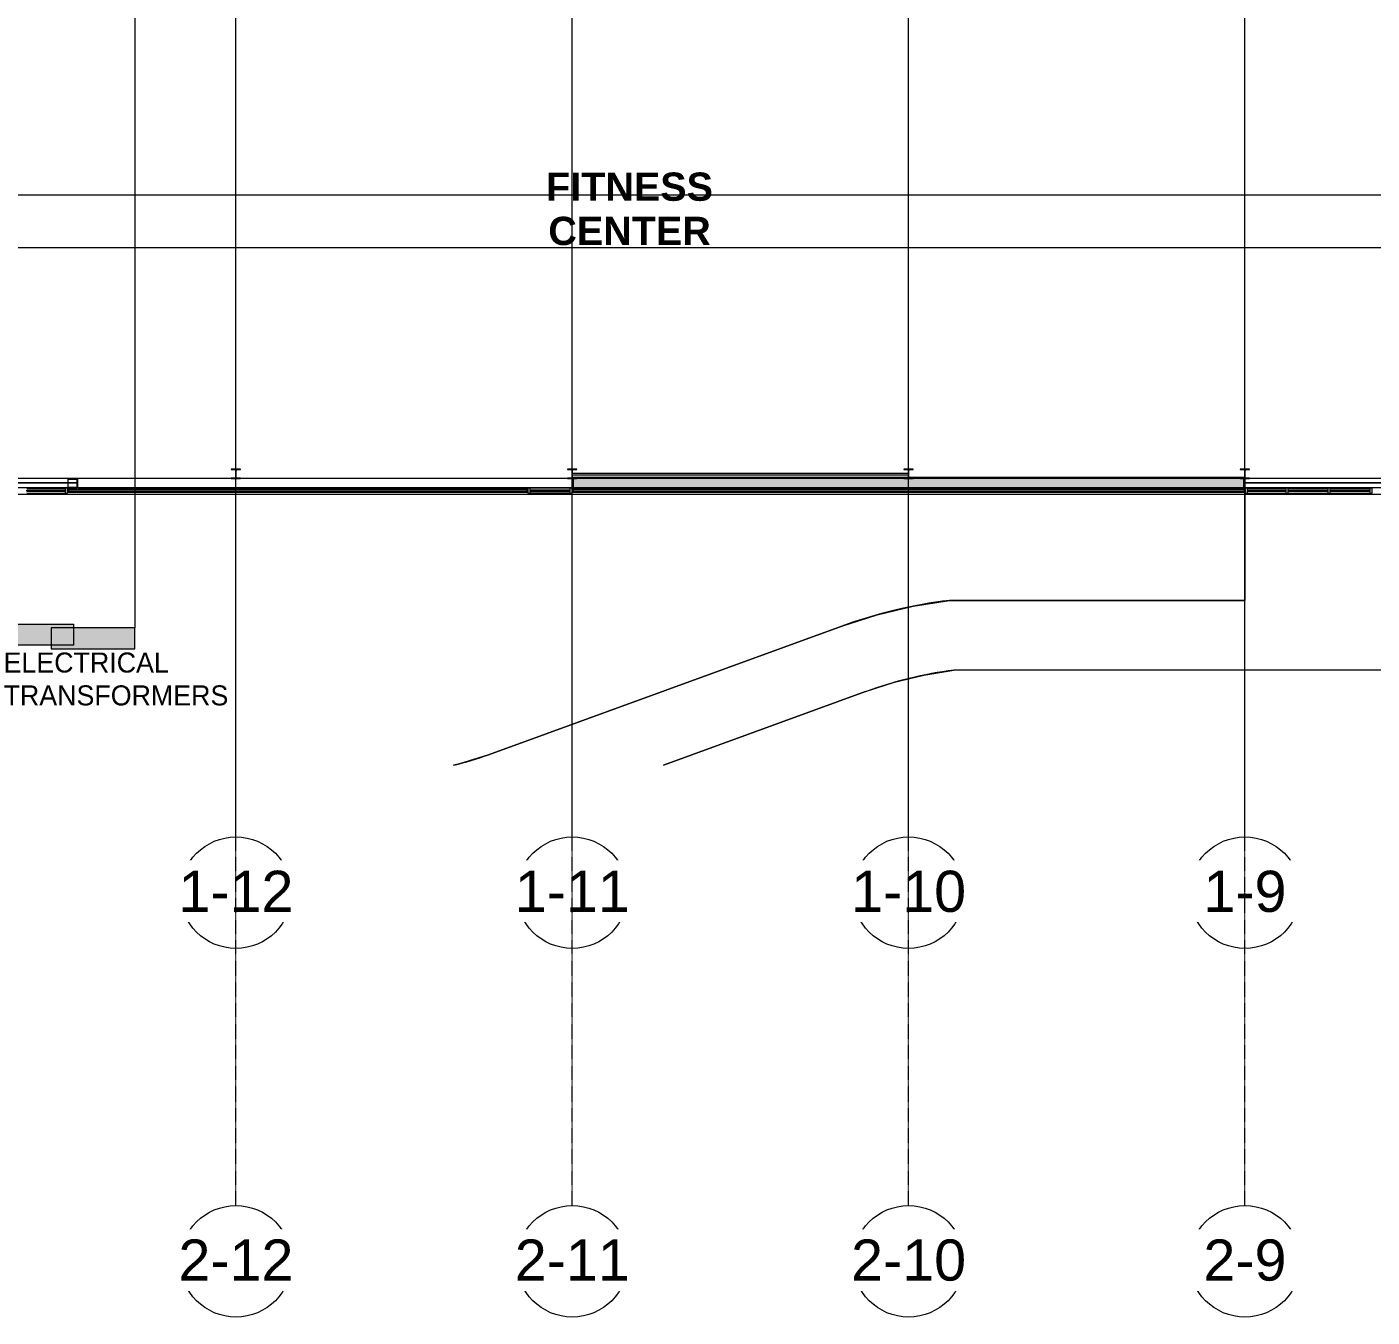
# Model space of a CAD drawing. Header units: inches. Extents: x 25369 to 33161, y -23509 to -20274.
# Drawn here: x 28835 to 29993, y -23509 to -22398 of the extents above; entities that cross this region are included whole.
import ezdxf

# ---------------------------------------------------------------- set-up
doc = ezdxf.new("R2010")
doc.units = ezdxf.units.IN
doc.header["$MEASUREMENT"] = 0
doc.linetypes.add('Grid Line 1_2_', pattern=[0.875, 0.5, -0.125, 0.125, -0.125])
for name, color, linetype, lineweight in [('A-FLOR', 192, 'Continuous', 9), ('A-GLAZ-CURT', 52, 'Continuous', 9), ('A-GLAZ-CWMG', 51, 'Continuous', 9), ('A-WALL', 113, 'Continuous', 9), ('A-WALL-PATT', 111, 'Continuous', 25), ('C-TOPO', 7, 'Continuous', 9), ('Conc', 7, 'Continuous', 13), ('EOP-PR', 4, 'Continuous', 13), ('G-ANNO-SYMB', 111, 'Continuous', 9), ('G-ANNO-TEXT', 231, 'Continuous', 9), ('L-SITE-WALL', 31, 'Continuous', 9), ('M-AREA-IDEN', 171, 'Continuous', 9), ('S-BEAM', 12, 'Continuous', 9), ('S-COLS', 52, 'Continuous', 9), ('S-GRID', 1, 'Continuous', 9), ('S-GRID-IDEN', 1, 'Continuous', 9)]:
    doc.layers.add(name, color=color, linetype=linetype, lineweight=lineweight)
doc.styles.add('Arial', font='arial.ttf', dxfattribs={"height": 35.407186})
doc.styles.add('Arial_B', font='arialbd.ttf', dxfattribs={"height": 24.354149})
doc.styles.add('Century Gothic', font='GOTHIC.TTF', dxfattribs={"height": 17.245342})

# ---------------------------------------------------------------- blocks, each defined once
blk = doc.blocks.new('Struct_Xcel_Sports Complex_rvt-2-Overall Floor Plan')
at = {"layer": 'A-FLOR', "color": 7}
for p, q in [((22941.3, -22790.8), (22810.7, -22790.8)), ((22948.9, -22790.8), (22941.6, -22790.8)), ((22949.8, -22790.8), (22949.3, -22790.8)), ((24133, -22790.8), (23954.3, -22790.8))]:
    blk.add_line(p, q, dxfattribs=at)
at = {"layer": 'L-SITE-WALL', "color": 7}
for p, q in [((22810.7, -22790.8), (22941.3, -22790.8)), ((22941.6, -22790.8), (22948.9, -22790.8)), ((22949.3, -22790.8), (22949.8, -22790.8)), ((23954.3, -22790.8), (24133, -22790.8)), ((23337.1, -22798.8), (22941, -22798.8)), ((23954.5, -22798.8), (23375.3, -22798.8))]:
    blk.add_line(p, q, dxfattribs=at)
blk = doc.blocks.new('W-Wide Flange-Column - B2_E-1389165-Overall Floor Plan')
at = {"layer": 'S-COLS', "lineweight": 15}
for p, q in [((4, 4.1), (-4, 4.1)), ((-4, 4.1), (-4, 3.7)), ((-4, 3.7), (-0.8, 3.7)), ((-0.1, 3), (-0.1, -3)), ((0.1, -3), (0.1, 3)), ((0.8, 3.7), (4, 3.7)), ((4, 3.7), (4, 4.1)), ((-0.8, -3.7), (-4, -3.7)), ((-4, -3.7), (-4, -4.1)), ((-4, -4.1), (4, -4.1)), ((4, -3.7), (0.8, -3.7)), ((4, -4.1), (4, -3.7))]:
    blk.add_line(p, q, dxfattribs=at)
for centre, start, end in [((-0.8, 3), 0, 90), ((0.8, 3), 90, 180), ((-0.8, -3), 270, 0), ((0.8, -3), 180, 270)]:
    blk.add_arc(centre, 0.691, start, end, dxfattribs=at)
blk = doc.blocks.new('W-Wide Flange-Column - B2_E-V1-Overall Floor Plan')
at = {"layer": 'S-COLS'}
h = blk.add_hatch(dxfattribs=at)
h.set_pattern_fill('FP_6', color=256, style=0, pattern_type=2)
h.set_pattern_definition([(225, (29304.517, -22783.178), (19.00703, -19.00703), []), (225, (29304.517, -22811.978), (19.00703, -19.00703), [])])
h.paths.add_polyline_path([(4, 4.1), (-4, 4.1), (-4, 3.7), (-0.8, 3.7), (-0.3, 3.5), (-0.1, 3), (-0.1, 0.7), (0.1, 0.7), (0.1, 0.7), (0.1, 3), (0.3, 3.5), (0.8, 3.7), (4, 3.7)], flags=0)
h.paths.add_polyline_path([(0.1, -0.2), (0, -0.3), (-0.1, -0.3), (-0.1, -3), (-0.3, -3.5), (-0.8, -3.7), (-4, -3.7), (-4, -4.1), (4, -4.1), (4, -3.7), (0.8, -3.7), (0.3, -3.5), (0.1, -3), (0.1, -0.2)], flags=0)
at = {"layer": 'S-COLS', "lineweight": 15}
for p, q in [((4, 4.1), (-4, 4.1)), ((-4, 4.1), (-4, 3.7)), ((-4, 3.7), (-0.8, 3.7)), ((-0.1, 3), (-0.1, 0.7)), ((0.1, 0.6), (0.1, 3)), ((0.8, 3.7), (4, 3.7)), ((4, 3.7), (4, 4.1)), ((-0.8, -3.7), (-4, -3.7)), ((-4, -3.7), (-4, -4.1)), ((-4, -4.1), (4, -4.1)), ((-0.1, -0.3), (-0.1, -3)), ((0.1, -3), (0.1, -0.2)), ((4, -3.7), (0.8, -3.7)), ((4, -4.1), (4, -3.7))]:
    blk.add_line(p, q, dxfattribs=at)
for centre, start, end in [((-0.8, 3), 0, 90), ((0.8, 3), 90, 180), ((-0.8, -3), 270, 0), ((0.8, -3), 180, 270)]:
    blk.add_arc(centre, 0.691, start, end, dxfattribs=at)
blk = doc.blocks.new('W-Wide Flange-Column - B2_E-V2-Overall Floor Plan')
at = {"layer": 'S-COLS'}
h = blk.add_hatch(dxfattribs=at)
h.set_pattern_fill('FP_7', color=256, style=0, pattern_type=2)
h.set_pattern_definition([(225, (29594.017, -22783.178), (19.00703, -19.00703), []), (225, (29594.017, -22811.978), (19.00703, -19.00703), [])])
h.paths.add_polyline_path([(4, 4.1), (-4, 4.1), (-4, 3.7), (-0.8, 3.7), (-0.3, 3.5), (-0.1, 3), (-0.1, 0.7), (0.1, 0.7), (0.1, 0.7), (0.1, 3), (0.3, 3.5), (0.8, 3.7), (4, 3.7)], flags=0)
h.paths.add_polyline_path([(-0.1, -0.2), (-0.1, -3), (-0.3, -3.5), (-0.8, -3.7), (-4, -3.7), (-4, -4.1), (4, -4.1), (4, -3.7), (0.8, -3.7), (0.3, -3.5), (0.1, -3), (0.1, -0.3), (-0.1, -0.2)], flags=0)
at = {"layer": 'S-COLS', "lineweight": 15}
for p, q in [((4, 4.1), (-4, 4.1)), ((-4, 4.1), (-4, 3.7)), ((-4, 3.7), (-0.8, 3.7)), ((-0.1, 3), (-0.1, 0.6)), ((0.1, 0.7), (0.1, 3)), ((0.8, 3.7), (4, 3.7)), ((4, 3.7), (4, 4.1)), ((-0.8, -3.7), (-4, -3.7)), ((-4, -3.7), (-4, -4.1)), ((-4, -4.1), (4, -4.1)), ((-0.1, -0.2), (-0.1, -3)), ((0.1, -3), (0.1, -0.3)), ((4, -3.7), (0.8, -3.7)), ((4, -4.1), (4, -3.7))]:
    blk.add_line(p, q, dxfattribs=at)
for centre, start, end in [((-0.8, 3), 0, 90), ((0.8, 3), 90, 180), ((-0.8, -3), 270, 0), ((0.8, -3), 180, 270)]:
    blk.add_arc(centre, 0.691, start, end, dxfattribs=at)
blk = doc.blocks.new('W-Wide Flange-Column - B2_E-V3-Overall Floor Plan')
at = {"layer": 'S-COLS', "lineweight": 15}
for p, q in [((4, 4.1), (-4, 4.1)), ((-4, 4.1), (-4, 3.7)), ((-4, 3.7), (-0.8, 3.7)), ((-0.1, 3), (-0.1, -3)), ((0.1, -3), (0.1, 3)), ((0.8, 3.7), (4, 3.7)), ((4, 3.7), (4, 4.1)), ((-0.8, -3.7), (-4, -3.7)), ((-4, -3.7), (-4, -4.1)), ((-4, -4.1), (4, -4.1)), ((4, -3.7), (0.8, -3.7)), ((4, -4.1), (4, -3.7))]:
    blk.add_line(p, q, dxfattribs=at)
for centre, start, end in [((-0.8, 3), 0, 90), ((0.8, 3), 90, 180), ((-0.8, -3), 270, 0), ((0.8, -3), 180, 270)]:
    blk.add_arc(centre, 0.691, start, end, dxfattribs=at)
blk = doc.blocks.new('Rectangular Mullion - Exterior 2_ x 4_5_-1142339-Overall Floor Plan')
at = {"layer": 'A-GLAZ-CWMG', "lineweight": 13}
for p, q in [((-2, 3), (0, 3)), ((-2, -1.5), (-2, 3)), ((0, 3), (0, -1.5)), ((0, -1.5), (-2, -1.5))]:
    blk.add_line(p, q, dxfattribs=at)
blk = doc.blocks.new('System Panel - INSULATED LOW-E GLAZING _SEE ELEVATIONS FOR U-FACTOR_ SHGC_ _ LT_-827433-Overall Floor Plan')
at = {"layer": 'A-GLAZ-CURT'}
for p, q in [((17.09375, -0.25), (-17.09375, -0.25)), ((-17.09375, -0.25), (-17.09375, -1.25)), ((-17.09375, -1.25), (-17.09375, -0.25)), ((17.09375, -0.25), (-17.09375, -0.25)), ((-17.09375, -1.25), (17.09375, -1.25)), ((-17.09375, -1.25), (17.09375, -1.25)), ((17.09375, -1.25), (17.09375, -0.25)), ((17.09375, -0.25), (17.09375, -1.25))]:
    blk.add_line(p, q, dxfattribs=at)
blk = doc.blocks.new('Rectangular Mullion - Exterior 2_ x 4_5_-V15-Overall Floor Plan')
at = {"layer": 'A-GLAZ-CWMG'}
for p, q in [((22206.3, -22795.4), (22240.5, -22795.4)), ((22206.3, -22799.9), (22240.5, -22799.9))]:
    blk.add_line(p, q, dxfattribs=at)
blk = doc.blocks.new('Rectangular Mullion - Exterior 2_ x 4_5_-1115231-Overall Floor Plan')
at = {"layer": 'A-GLAZ-CWMG', "lineweight": 13}
for p, q in [((-1, 3), (1, 3)), ((-1, -1.5), (-1, 3)), ((1, 3), (1, -1.5)), ((1, -1.5), (-1, -1.5))]:
    blk.add_line(p, q, dxfattribs=at)
blk = doc.blocks.new('System Panel - INSULATED LOW-E GLAZING _SEE ELEVATIONS FOR U-FACTOR_ SHGC_ _ LT_-1142335-Overall Floor Plan')
at = {"layer": 'A-GLAZ-CURT'}
for p, q in [((16.53125, -0.25), (-16.53125, -0.25)), ((-16.53125, -0.25), (-16.53125, -1.25)), ((-16.53125, -1.25), (-16.53125, -0.25)), ((16.53125, -0.25), (-16.53125, -0.25)), ((-16.53125, -1.25), (16.53125, -1.25)), ((-16.53125, -1.25), (16.53125, -1.25)), ((16.53125, -1.25), (16.53125, -0.25)), ((16.53125, -0.25), (16.53125, -1.25))]:
    blk.add_line(p, q, dxfattribs=at)
blk = doc.blocks.new('Rectangular Mullion - Exterior 2_ x 4_5_-1136166-Overall Floor Plan')
at = {"layer": 'A-GLAZ-CWMG'}
for p, q in [((23956.5, -22795.4), (23989.6, -22795.4)), ((23956.5, -22799.9), (23989.6, -22799.9))]:
    blk.add_line(p, q, dxfattribs=at)
blk = doc.blocks.new('Rectangular Mullion - Exterior 2_ x 4_5_-1142359-Overall Floor Plan')
at = {"layer": 'A-GLAZ-CWMG', "lineweight": 13}
for p, q in [((-2, 1.5), (0, 1.5)), ((-2, -3), (-2, 1.5)), ((0, 1.5), (0, -3)), ((0, -3), (-2, -3))]:
    blk.add_line(p, q, dxfattribs=at)
blk = doc.blocks.new('Rectangular Mullion - Exterior 2_ x 4_5_-1142353-Overall Floor Plan')
at = {"layer": 'A-GLAZ-CWMG', "lineweight": 13}
for p, q in [((0, 1.5), (-2, 1.5)), ((-2, 1.5), (-2, -3)), ((0, -3), (0, 1.5)), ((-2, -3), (0, -3))]:
    blk.add_line(p, q, dxfattribs=at)
blk = doc.blocks.new('System Panel - INSULATED LOW-E GLAZING _SEE ELEVATIONS FOR U-FACTOR_ SHGC_ _ LT_-827454-Overall Floor Plan')
at = {"layer": 'A-GLAZ-CURT'}
for p, q in [((17.09375, 1.25), (-17.09375, 1.25)), ((-17.09375, 1.25), (-17.09375, 0.25)), ((-17.09375, 0.25), (-17.09375, 1.25)), ((17.09375, 1.25), (-17.09375, 1.25)), ((-17.09375, 0.25), (17.09375, 0.25)), ((-17.09375, 0.25), (17.09375, 0.25)), ((17.09375, 0.25), (17.09375, 1.25)), ((17.09375, 1.25), (17.09375, 0.25))]:
    blk.add_line(p, q, dxfattribs=at)
blk = doc.blocks.new('Rectangular Mullion - Exterior 2_ x 4_5_-1060760-Overall Floor Plan')
at = {"layer": 'A-GLAZ-CWMG'}
for p, q in [((25834, -22795.4), (25799.8, -22795.4)), ((25834, -22799.9), (25799.8, -22799.9))]:
    blk.add_line(p, q, dxfattribs=at)
blk = doc.blocks.new('Rectangular Mullion - Exterior 2_ x 4_5_-1135321-Overall Floor Plan')
at = {"layer": 'A-GLAZ-CWMG'}
for p, q in [((22278.7, -22795.4), (22311.8, -22795.4)), ((22278.7, -22799.9), (22311.8, -22799.9))]:
    blk.add_line(p, q, dxfattribs=at)
blk = doc.blocks.new('Rectangular Mullion - Exterior 2_ x 4_5_-1142382-Overall Floor Plan')
at = {"layer": 'A-GLAZ-CWMG', "lineweight": 13}
for p, q in [((0, 3), (-2, 3)), ((-2, 3), (-2, -1.5)), ((0, -1.5), (0, 3)), ((-2, -1.5), (0, -1.5))]:
    blk.add_line(p, q, dxfattribs=at)
blk = doc.blocks.new('Girt_C - 8_D-1405511-Overall Floor Plan')
at = {"layer": 'S-BEAM'}
for p, q in [((23081.9, -22787.3), (22949.8, -22787.3)), ((22949.8, -22787.5), (22949.8, -22787.3)), ((22949.8, -22795.1), (22949.8, -22787.5)), ((22949.8, -22795.3), (22949.8, -22795.1)), ((22949.8, -22795.3), (23375.5, -22795.3)), ((23371.4, -22787.3), (23089.9, -22787.3))]:
    blk.add_line(p, q, dxfattribs=at)
blk = doc.blocks.new('Round Bar - 1_-1264636-Overall Floor Plan')
at = {"layer": 'S-BEAM'}
for p, q in [((24678.9, -22782.9), (24533.3, -22782.9)), ((24533.3, -22783.9), (24678.9, -22783.9))]:
    blk.add_line(p, q, dxfattribs=at)
for start_param, end_param in [(0, 3.141593), (3.141593, 6.283185)]:
    blk.add_ellipse((24533.3, -22783.4), major_axis=(0, 0.5), ratio=0.440323, start_param=start_param, end_param=end_param, dxfattribs=at)
blk = doc.blocks.new('Round Bar - 1_-1264677-Overall Floor Plan')
at = {"layer": 'S-BEAM'}
for p, q in [((24822.9, -22782.9), (24677.3, -22782.9)), ((24677.3, -22783.9), (24822.9, -22783.9))]:
    blk.add_line(p, q, dxfattribs=at)
for start_param, end_param in [(0, 3.141593), (3.141593, 6.283185)]:
    blk.add_ellipse((24822.9, -22783.4), major_axis=(0, 0.5), ratio=0.440323, start_param=start_param, end_param=end_param, dxfattribs=at)
blk = doc.blocks.new('Grid - Grid Head - Circle-14747-Overall Floor Plan')
at = {"layer": 'S-GRID-IDEN'}
blk.add_circle((0, 0), 0.25, dxfattribs=at)
blk = doc.blocks.new('Section - 3_32_ x 3_8_-18514-Overall Floor Plan')
at = {"layer": 'G-ANNO-SYMB'}
blk.add_hatch(color=256, dxfattribs=at).paths.add_polyline_path([(0, 0.375), (0, 0), (-0.09375, 0), (-0.09375, 0.375)], flags=0)
for p, q in [((0, 0.375), (-0.09375, 0.375)), ((-0.09375, 0.375), (-0.09375, 0)), ((0, 0), (0, 0.375)), ((-0.09375, 0), (0, 0))]:
    blk.add_line(p, q, dxfattribs=at)

msp = doc.modelspace()

# ---------------------------------------------------------------- hatches: boundary and pattern name
at = {"layer": 'A-WALL-PATT', "lineweight": 9, "transparency": 33554649}
msp.add_hatch(color=256, dxfattribs=at).paths.add_polyline_path([(29204.9, -22798.5), (29265.9, -22798.5), (29265.9, -22796.9), (28870.5, -22796.9), (28870.5, -22798.5), (28924.2, -22798.5)], flags=0)
at = {"layer": 'A-WALL-PATT', "lineweight": 9}
h = msp.add_hatch(dxfattribs=at)
h.set_pattern_fill('FP_16', color=256, style=0, pattern_type=2)
h.set_pattern_definition([(161.57, (5930.086, 0.96), (-7.6802237, -0.0009796), [0, -54.643, 6.067, 0]), (18.43, (5928.166, 0.96), (-7.6802237, 0.0009796), [0, -54.643, 6.067, 0]), (108.43, (5930.086, 0.96), (3.8382953, -19.20136532), [18.211, -42.499]), (71.57, (5928.166, 0.96), (3.8382953, 19.20136532), [18.211, -42.499])])
h.paths.add_polyline_path([(29305.4, -22795.3), (29882.6, -22795.3), (29882.6, -22787.3), (29305.4, -22787.3), (29305.4, -22791.9)], flags=0)
h = msp.add_hatch(dxfattribs=at)
h.set_pattern_fill('FP_18', color=256, style=0, pattern_type=2)
h.set_pattern_definition([(0, (5929.126, 0), (0, 24), []), (90, (5929.126, 0), (-24, 1e-15), [])])
h.paths.add_polyline_path([(29882.6, -22796.8), (29882.6, -22795.8), (29305.4, -22795.8), (29305.4, -22796.8), (29871.7, -22796.8)], flags=0)
at = {"layer": 'S-COLS'}
h = msp.add_hatch(dxfattribs=at)
h.set_pattern_fill('FP_13', color=256, style=0, pattern_type=2)
h.set_pattern_definition([(45, (5929.126, 0), (-19.00703, 19.00703), []), (45, (5929.126, 28.8), (-19.00703, 19.00703), [])])
h.paths.add_polyline_path([(28871.1, -22795.3), (28877.7, -22795.3), (28878.2, -22795.1), (28878.4, -22794.6), (28878.4, -22788), (28878.2, -22787.5), (28877.7, -22787.3), (28871.1, -22787.3), (28870.6, -22787.5), (28870.4, -22788), (28870.4, -22794.6), (28870.6, -22795.1)], flags=0)
h.paths.add_polyline_path([(28871.1, -22795), (28870.8, -22794.9), (28870.7, -22794.6), (28870.7, -22788), (28870.8, -22787.8), (28871.1, -22787.7), (28877.7, -22787.7), (28877.9, -22787.8), (28878, -22788), (28878, -22794.6), (28877.9, -22794.9), (28877.7, -22795)], flags=0)

# ---------------------------------------------------------------- linework, layer by layer
at = {"layer": 'A-WALL', "lineweight": 25}
for p, q in [((29593.7, -22786.6), (29304.8, -22786.6)), ((29883.2, -22786.6), (29594.3, -22786.6)), ((29265.9, -22796.9), (28870.5, -22796.9)), ((28870.5, -22796.9), (28870.5, -22798.5)), ((28870.5, -22798.5), (29265.9, -22798.5)), ((29265.9, -22798.5), (29265.9, -22796.9)), ((29304.6, -22787.3), (29304.6, -22798.6)), ((29883.4, -22798.6), (29883.4, -22787.3)), ((29304.6, -22798.6), (29883.4, -22798.6))]:
    msp.add_line(p, q, dxfattribs=at)
at = {"layer": 'A-WALL'}
for p, q in [((29883.4, -22796.8), (29304.6, -22796.8)), ((29883.4, -22798.3), (29304.6, -22798.3)), ((29305.4, -22787.3), (29305.4, -22796.8)), ((29882.6, -22795.3), (29305.4, -22795.3)), ((29882.6, -22795.8), (29305.4, -22795.8)), ((29590, -22787.3), (29308.5, -22787.3)), ((29879.5, -22787.3), (29598, -22787.3)), ((29882.6, -22796.8), (29882.6, -22787.3))]:
    msp.add_line(p, q, dxfattribs=at)
at = {"layer": 'C-TOPO'}
for p, q in [((29883.4, -22892.1), (29883.4, -22798.8)), ((29883.4, -22798.8), (29883.6, -22798.8)), ((29883.6, -22798.8), (29883.4, -22798.8)), ((29883.4, -22798.8), (29883.4, -22892.1)), ((29566.8, -22904.6), (29597.8, -22897.1)), ((29597.8, -22897.1), (29566.8, -22904.6)), ((29597.8, -22897.1), (29629.2, -22892.1)), ((29629.2, -22892.1), (29597.8, -22897.1)), ((29629.2, -22892.1), (29883.4, -22892.1)), ((29883.4, -22892.1), (29629.2, -22892.1)), ((29232.3, -23025), (29536.5, -22914.3)), ((29536.5, -22914.3), (29232.3, -23025)), ((29536.5, -22914.3), (29566.8, -22904.6)), ((29566.8, -22904.6), (29536.5, -22914.3)), ((29607.2, -22956.4), (29581.9, -22962.6)), ((29581.9, -22962.6), (29607.2, -22956.4)), ((29633, -22952.1), (29607.2, -22956.4)), ((29607.2, -22956.4), (29633, -22952.1)), ((32293.1, -22952.1), (29633, -22952.1)), ((32214, -22952.1), (29633, -22952.1)), ((29557, -22970.7), (29383, -23034)), ((29383, -23034), (29557, -22970.7)), ((29557, -22970.7), (29581.9, -22962.6)), ((29557, -22970.7), (29581.9, -22962.6)), ((29207.4, -23032.9), (29232.3, -23025)), ((29232.3, -23025), (29207.4, -23032.9)), ((29202.2, -23034), (29207.4, -23032.9)), ((29207.4, -23032.9), (29202.2, -23034))]:
    msp.add_line(p, q, dxfattribs=at)
at = {"layer": 'Conc'}
for p, q in [((29883.4, -22892.1), (29883.4, -22799.4)), ((29629.2, -22892.1), (29883.4, -22892.1)), ((29232.3, -23025), (29536.5, -22914.3)), ((32088, -22952.1), (29633, -22952.1)), ((29383, -23034), (29557, -22970.7))]:
    msp.add_line(p, q, dxfattribs=at)
msp.add_arc((29129.7, -22743.1), 300, 284.0694, 290, dxfattribs=at)
at = {"layer": 'EOP-PR'}
for radius, start in [(420, 96.9549), (360, 97.5129)]:
    msp.add_arc((29680.1, -23309), radius, start, 110, dxfattribs=at)
at = {"layer": 'G-ANNO-SYMB'}
for p, q in [((28928.1, -21010.1), (28928.1, -22915.8)), ((32512.7, -22588.6), (27922.8, -22588.6))]:
    msp.add_line(p, q, dxfattribs=at)
at = {"layer": 'L-SITE-WALL'}
for p, q in [((31162, -22800.8), (28581.5, -22800.8)), ((28870.1, -22798.8), (29266.2, -22798.8)), ((29304.4, -22798.8), (29883.6, -22798.8))]:
    msp.add_line(p, q, dxfattribs=at)
at = {"layer": 'S-COLS', "lineweight": 15}
for p, q in [((28870.4, -22788), (28870.4, -22794.6)), ((28870.7, -22794.6), (28870.7, -22788)), ((28877.7, -22787.3), (28871.1, -22787.3)), ((28871.1, -22787.7), (28877.7, -22787.7)), ((28877.7, -22795), (28871.1, -22795)), ((28871.1, -22795.3), (28877.7, -22795.3)), ((28878, -22788), (28878, -22794.6)), ((28878.4, -22794.6), (28878.4, -22788))]:
    msp.add_line(p, q, dxfattribs=at)
for centre, radius, start, end in [((28871.1, -22788), 0.698, 90, 180), ((28871.1, -22794.6), 0.698, 180, 270), ((28871.1, -22788), 0.349, 90, 180), ((28871.1, -22794.6), 0.349, 180, 270), ((28877.7, -22788), 0.698, 0, 90), ((28877.7, -22788), 0.349, 0, 90), ((28877.7, -22794.6), 0.698, 270, 0), ((28877.7, -22794.6), 0.349, 270, 0)]:
    msp.add_arc(centre, radius, start, end, dxfattribs=at)
at = {"layer": 'S-GRID', "linetype": 'Grid Line 1_2_'}
for p, q in [((29015, -23095.8), (29015, -20550.1)), ((29304.5, -23095.8), (29304.5, -20550.1)), ((29594, -23095.8), (29594, -20550.1)), ((29883.5, -23095.8), (29883.5, -20550.1)), ((32356.5, -22543.1), (27400.5, -22543.1)), ((32648.2, -22543.1), (27719.3, -22543.1)), ((32356.5, -22787.3), (27400.5, -22787.3)), ((32260.5, -22795.3), (27496.5, -22795.3)), ((32648.2, -22787.3), (27719.3, -22787.3)), ((32552.2, -22795.3), (27844.6, -22795.3))]:
    msp.add_line(p, q, dxfattribs=at)

# ---------------------------------------------------------------- block references
at = {"lineweight": 5}
msp.add_blockref('Struct_Xcel_Sports Complex_rvt-2-Overall Floor Plan', (5929.1, 0), dxfattribs=at)
at = {"layer": 'A-GLAZ-CURT', "rotation": 180}
for name, p in [('System Panel - INSULATED LOW-E GLAZING _SEE ELEVATIONS FOR U-FACTOR_ SHGC_ _ LT_-1142335-Overall Floor Plan', (28851.6, -22798.4)), ('System Panel - INSULATED LOW-E GLAZING _SEE ELEVATIONS FOR U-FACTOR_ SHGC_ _ LT_-1142335-Overall Floor Plan', (29902.2, -22798.4)), ('System Panel - INSULATED LOW-E GLAZING _SEE ELEVATIONS FOR U-FACTOR_ SHGC_ _ LT_-827433-Overall Floor Plan', (29937.8, -22798.4)), ('System Panel - INSULATED LOW-E GLAZING _SEE ELEVATIONS FOR U-FACTOR_ SHGC_ _ LT_-827433-Overall Floor Plan', (29974, -22798.4))]:
    msp.add_blockref(name, p, dxfattribs=at)
at = {"layer": 'A-GLAZ-CURT'}
msp.add_blockref('System Panel - INSULATED LOW-E GLAZING _SEE ELEVATIONS FOR U-FACTOR_ SHGC_ _ LT_-827454-Overall Floor Plan', (29285.3, -22798.4), dxfattribs=at)
at = {"layer": 'A-GLAZ-CWMG'}
for name, p in [('Rectangular Mullion - Exterior 2_ x 4_5_-1135321-Overall Floor Plan', (6556.4, 0)), ('Rectangular Mullion - Exterior 2_ x 4_5_-1142382-Overall Floor Plan', (28870.1, -22798.4)), ('Rectangular Mullion - Exterior 2_ x 4_5_-1060760-Overall Floor Plan', (3468.4, 0)), ('Rectangular Mullion - Exterior 2_ x 4_5_-1136166-Overall Floor Plan', (5929.1, 0)), ('Rectangular Mullion - Exterior 2_ x 4_5_-V15-Overall Floor Plan', (7714.4, 0)), ('Rectangular Mullion - Exterior 2_ x 4_5_-V15-Overall Floor Plan', (7750.6, 0))]:
    msp.add_blockref(name, p, dxfattribs=at)
at = {"layer": 'A-GLAZ-CWMG', "rotation": 180}
msp.add_blockref('Rectangular Mullion - Exterior 2_ x 4_5_-1142353-Overall Floor Plan', (29266.2, -22798.4), dxfattribs=at)
at = {"layer": 'A-GLAZ-CWMG', "extrusion": (0, 0, -1), "rotation": 180}
msp.add_blockref('Rectangular Mullion - Exterior 2_ x 4_5_-1142359-Overall Floor Plan', (-29304.4, -22798.4), dxfattribs=at)
at = {"layer": 'A-GLAZ-CWMG', "extrusion": (0, 0, -1)}
for name, p in [('Rectangular Mullion - Exterior 2_ x 4_5_-1142339-Overall Floor Plan', (-29883.6, -22798.4)), ('Rectangular Mullion - Exterior 2_ x 4_5_-1115231-Overall Floor Plan', (-29919.7, -22798.4)), ('Rectangular Mullion - Exterior 2_ x 4_5_-1115231-Overall Floor Plan', (-29955.9, -22798.4)), ('Rectangular Mullion - Exterior 2_ x 4_5_-1115231-Overall Floor Plan', (-29992.1, -22798.4))]:
    msp.add_blockref(name, p, dxfattribs=at)
at = {"layer": 'G-ANNO-SYMB', "extrusion": (0, 0, -1), "xscale": 191.9999999999999, "yscale": 191.9999999999999, "zscale": 191.9999999999999, "rotation": 90.00000000000053}
msp.add_blockref('Section - 3_32_ x 3_8_-18514-Overall Floor Plan', (-28803.3, -22912.6), dxfattribs=at)
at = {"layer": 'G-ANNO-SYMB', "xscale": 191.9999999999999, "yscale": 191.9999999999999, "zscale": 191.9999999999999, "rotation": 89.99999999999947}
msp.add_blockref('Section - 3_32_ x 3_8_-18514-Overall Floor Plan', (28928.1, -22915.8), dxfattribs=at)
at = {"layer": 'S-BEAM'}
for name, p in [('Round Bar - 1_-1264636-Overall Floor Plan', (4771.1, 0)), ('Round Bar - 1_-1264677-Overall Floor Plan', (4771.1, 0)), ('Girt_C - 8_D-1405511-Overall Floor Plan', (5929.1, 0))]:
    msp.add_blockref(name, p, dxfattribs=at)
at = {"layer": 'S-COLS', "rotation": 180}
for name, p in [('W-Wide Flange-Column - B2_E-1389165-Overall Floor Plan', (29015, -22783.2)), ('W-Wide Flange-Column - B2_E-V1-Overall Floor Plan', (29304.5, -22783.2)), ('W-Wide Flange-Column - B2_E-V2-Overall Floor Plan', (29594, -22783.2)), ('W-Wide Flange-Column - B2_E-V3-Overall Floor Plan', (29883.5, -22783.2))]:
    msp.add_blockref(name, p, dxfattribs=at)
at = {"layer": 'S-GRID-IDEN', "xscale": 191.9999999999999, "yscale": 191.9999999999999, "zscale": 191.9999999999999}
for p in [(29015, -23143.8), (29304.5, -23143.8), (29594, -23143.8), (29883.5, -23143.8), (29015, -23461.2), (29304.5, -23461.2), (29594, -23461.2), (29883.5, -23461.2)]:
    msp.add_blockref('Grid - Grid Head - Circle-14747-Overall Floor Plan', p, dxfattribs=at)

# ---------------------------------------------------------------- texts
at = {"layer": 'G-ANNO-TEXT', "color": 145, "insert": (28815, -22937), "char_height": 17.245, "width": 213.84, "attachment_point": 1, "line_spacing_factor": 0.984117, "style": 'Century Gothic'}
msp.add_mtext('ELECTRICAL\\PTRANSFORMERS', dxfattribs=at)
at = {"layer": 'M-AREA-IDEN', "insert": (29353.8, -22523.7), "char_height": 24.35, "width": 166.464, "attachment_point": 2, "line_spacing_factor": 0.938532, "style": 'Arial_B'}
msp.add_mtext('FITNESS\\PCENTER', dxfattribs=at)

# ---------------------------------------------------------------- next in the draw order: texts
at = {"layer": 'S-GRID-IDEN', "char_height": 35.41, "attachment_point": 2, "line_spacing_factor": 0.938532, "style": 'Arial', "bg_fill": 3, "box_fill_scale": 1.25, "bg_fill_color": 0, "bg_fill_transparency": 0}
for s, insert, width in [('1-12', (29015, -23124.9), 117.936), ('1-11', (29304.5, -23124.9), 117.936), ('1-10', (29594, -23124.9), 117.936), ('1-9', (29883.5, -23124.9), 85.104), ('2-12', (29015, -23442.4), 117.936), ('2-11', (29304.5, -23442.4), 117.936), ('2-10', (29594, -23442.4), 117.936), ('2-9', (29883.5, -23442.4), 85.104)]:
    msp.add_mtext(s, dxfattribs=dict(at, insert=insert, width=width))

# ---------------------------------------------------------------- next in the draw order: linework, layer by layer
at = {"layer": 'S-GRID', "linetype": 'Grid Line 1_2_'}
for p, q in [((29015, -23413.2), (29015, -20902.4)), ((29304.5, -23413.2), (29304.5, -20902.4)), ((29594, -23413.2), (29594, -20902.4)), ((29883.5, -23413.2), (29883.5, -20902.4))]:
    msp.add_line(p, q, dxfattribs=at)

doc.saveas('drawing.dxf')
